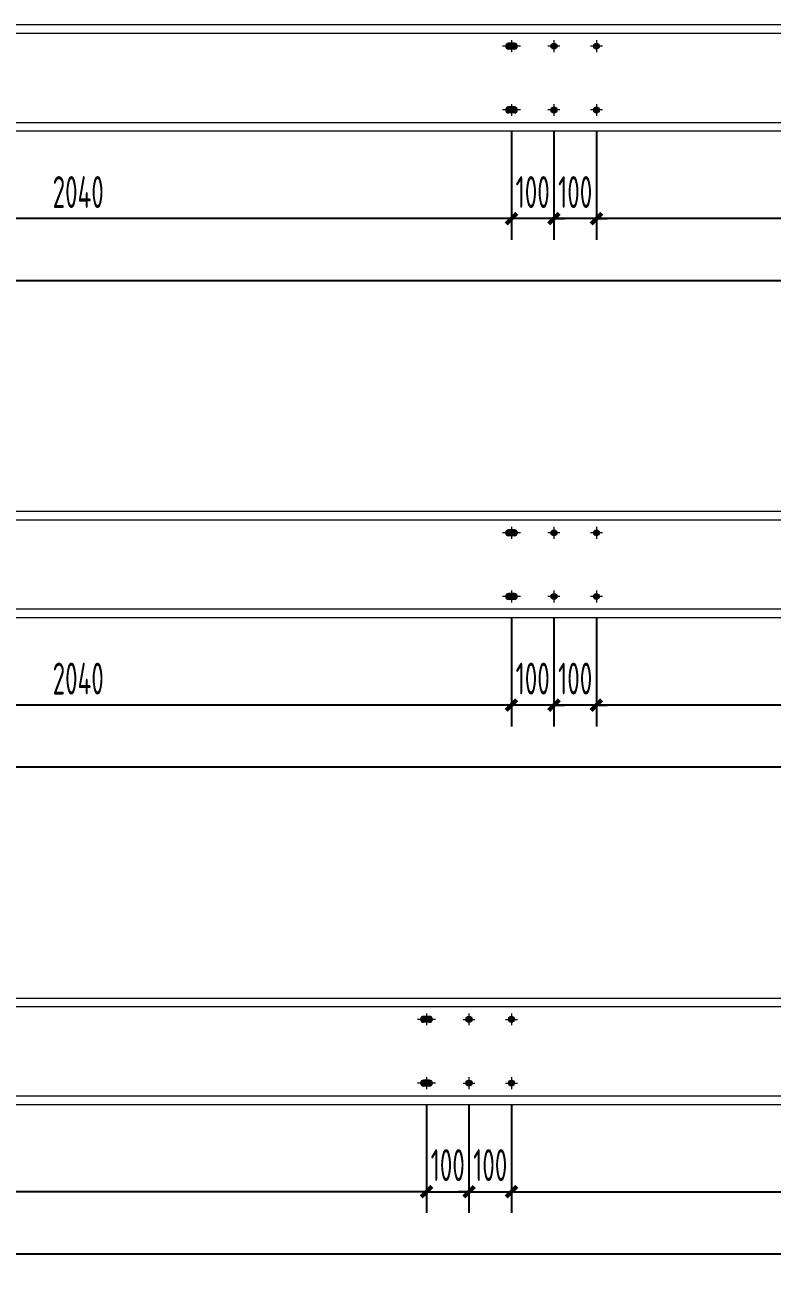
# Model space of a CAD drawing. Header units: inches. Extents: x 129725932 to 129894734, y 55771230 to 55809283.
# Drawn here: x 129811459 to 129813218, y 55780477 to 55783419 of the extents above; entities that cross this region are included whole.
import ezdxf

# ---------------------------------------------------------------- set-up
doc = ezdxf.new("R2010")
doc.units = ezdxf.units.IN
doc.header["$MEASUREMENT"] = 0
for name, color, linetype, lineweight in [('Bolt', 252, 'Continuous', 9), ('灰线', 253, 'Continuous', 5), ('绿线', 3, 'Continuous', 9), ('绿色', 3, 'Continuous', 20), ('黄线', 2, 'Continuous', 13)]:
    doc.layers.add(name, color=color, linetype=linetype, lineweight=lineweight)
doc.layers.add('DIM', color=3, linetype='Continuous')
doc.styles.add('标注', font='tssdeng.shx', dxfattribs={"width": 0.6, "bigfont": 'tssdchn.shx'})
doc.dimstyles.new('构件标注', dxfattribs={"dimtxt": 75, "dimasz": 25, "dimexe": 50, "dimexo": 50, "dimgap": 25, "dimtad": 1, "dimdec": 0, "dimzin": 0, "dimdsep": 46, "dimtxsty": '标注', "dimblk": 'ARCHTICK', "dimcen": 0, "dimclrd": 1, "dimclre": 1, "dimclrt": 7, "dimadec": 0, "dimazin": 0, "dimtfac": 1, "dimtdec": 0, "dimtix": 1, "dimtmove": 2, "dimatfit": 3, "dimldrblk": 'ARCHTICK', "dimfxl": 0, "dimtolj": 1, "dimtzin": 0, "dimlwd": -1, "dimlwe": -1, "dimarcsym": 0})

# ---------------------------------------------------------------- blocks, each defined once
blk = doc.blocks.new('_ArchTick')
at = {"color": 0, "linetype": 'ByBlock', "const_width": 0.4}
blk.add_lwpolyline([(-0.5, -0.5), (0.5, 0.5)], dxfattribs=at)
blk = doc.blocks.new('*D1030')
at = {"layer": 'Defpoints', "color": 0}
for p in [(129810564.7, 55783218.8), (129812604.7, 55783218.8), (129810564.7, 55782963.1)]:
    blk.add_point(p, dxfattribs=at)
at = {"layer": 'DIM', "color": 1}
for p, q in [((129810564.7, 55783168.8), (129810564.7, 55782913.1)), ((129812604.7, 55783168.8), (129812604.7, 55782913.1)), ((129812604.7, 55782963.1), (129810564.7, 55782963.1))]:
    blk.add_line(p, q, dxfattribs=at)
at = {"layer": 'DIM', "color": 1, "xscale": 25, "yscale": 25, "zscale": 25, "rotation": 180}
blk.add_blockref('_ArchTick', (129810564.7, 55782963.1), dxfattribs=at)
at = {"layer": 'DIM', "color": 1, "xscale": 25, "yscale": 25, "zscale": 25}
blk.add_blockref('_ArchTick', (129812604.7, 55782963.1), dxfattribs=at)
at = {"layer": 'DIM', "color": 7, "insert": (129811584.7, 55783025.6), "char_height": 75, "attachment_point": 5, "style": '标注'}
blk.add_mtext('\\A1;2040', dxfattribs=at)
blk = doc.blocks.new('*D1032')
at = {"layer": 'Defpoints', "color": 0}
for p in [(129809919.7, 55783168.8), (129817509.7, 55783168.8), (129809919.7, 55782817)]:
    blk.add_point(p, dxfattribs=at)
at = {"layer": 'DIM', "color": 1}
for p, q in [((129809919.7, 55783118.8), (129809919.7, 55782767)), ((129817509.7, 55783118.8), (129817509.7, 55782767)), ((129817509.7, 55782817), (129809919.7, 55782817))]:
    blk.add_line(p, q, dxfattribs=at)
at = {"layer": 'DIM', "color": 1, "xscale": 25, "yscale": 25, "zscale": 25, "rotation": 180}
blk.add_blockref('_ArchTick', (129809919.7, 55782817), dxfattribs=at)
at = {"layer": 'DIM', "color": 1, "xscale": 25, "yscale": 25, "zscale": 25}
blk.add_blockref('_ArchTick', (129817509.7, 55782817), dxfattribs=at)
at = {"layer": 'DIM', "color": 7, "insert": (129813714.7, 55782879.5), "char_height": 75, "attachment_point": 5, "style": '标注'}
blk.add_mtext('\\A1;7590', dxfattribs=at)
blk = doc.blocks.new('*D1038')
at = {"layer": 'Defpoints', "color": 0}
for p in [(129812604.7, 55783218.8), (129812704.7, 55783218.8), (129812604.7, 55782963.1)]:
    blk.add_point(p, dxfattribs=at)
at = {"layer": 'DIM', "color": 1}
for p, q in [((129812604.7, 55783168.8), (129812604.7, 55782913.1)), ((129812704.7, 55783168.8), (129812704.7, 55782913.1)), ((129812604.7, 55782963.1), (129812579.7, 55782963.1)), ((129812704.7, 55782963.1), (129812604.7, 55782963.1)), ((129812704.7, 55782963.1), (129812729.7, 55782963.1))]:
    blk.add_line(p, q, dxfattribs=at)
at = {"layer": 'DIM', "color": 1, "xscale": 25, "yscale": 25, "zscale": 25}
blk.add_blockref('_ArchTick', (129812604.7, 55782963.1), dxfattribs=at)
at = {"layer": 'DIM', "color": 1, "xscale": 25, "yscale": 25, "zscale": 25, "rotation": 180}
blk.add_blockref('_ArchTick', (129812704.7, 55782963.1), dxfattribs=at)
at = {"layer": 'DIM', "color": 7, "insert": (129812654.7, 55783025.6), "char_height": 75, "attachment_point": 5, "style": '标注'}
blk.add_mtext('\\A1;100', dxfattribs=at)
blk = doc.blocks.new('*D1039')
at = {"layer": 'Defpoints', "color": 0}
for p in [(129812704.7, 55783218.8), (129812804.7, 55783218.8), (129812704.7, 55782963.1)]:
    blk.add_point(p, dxfattribs=at)
at = {"layer": 'DIM', "color": 1}
for p, q in [((129812704.7, 55783168.8), (129812704.7, 55782913.1)), ((129812804.7, 55783168.8), (129812804.7, 55782913.1)), ((129812704.7, 55782963.1), (129812679.7, 55782963.1)), ((129812804.7, 55782963.1), (129812704.7, 55782963.1)), ((129812804.7, 55782963.1), (129812829.7, 55782963.1))]:
    blk.add_line(p, q, dxfattribs=at)
at = {"layer": 'DIM', "color": 1, "xscale": 25, "yscale": 25, "zscale": 25}
blk.add_blockref('_ArchTick', (129812704.7, 55782963.1), dxfattribs=at)
at = {"layer": 'DIM', "color": 1, "xscale": 25, "yscale": 25, "zscale": 25, "rotation": 180}
blk.add_blockref('_ArchTick', (129812804.7, 55782963.1), dxfattribs=at)
at = {"layer": 'DIM', "color": 7, "insert": (129812754.7, 55783025.6), "char_height": 75, "attachment_point": 5, "style": '标注'}
blk.add_mtext('\\A1;100', dxfattribs=at)
blk = doc.blocks.new('*D1040')
at = {"layer": 'Defpoints', "color": 0}
for p in [(129812804.7, 55783218.8), (129814824.7, 55783218.8), (129812804.7, 55782963.1)]:
    blk.add_point(p, dxfattribs=at)
at = {"layer": 'DIM', "color": 1}
for p, q in [((129812804.7, 55783168.8), (129812804.7, 55782913.1)), ((129814824.7, 55783168.8), (129814824.7, 55782913.1)), ((129814824.7, 55782963.1), (129812804.7, 55782963.1))]:
    blk.add_line(p, q, dxfattribs=at)
at = {"layer": 'DIM', "color": 1, "xscale": 25, "yscale": 25, "zscale": 25, "rotation": 180}
blk.add_blockref('_ArchTick', (129812804.7, 55782963.1), dxfattribs=at)
at = {"layer": 'DIM', "color": 1, "xscale": 25, "yscale": 25, "zscale": 25}
blk.add_blockref('_ArchTick', (129814824.7, 55782963.1), dxfattribs=at)
at = {"layer": 'DIM', "color": 7, "insert": (129813814.7, 55783025.6), "char_height": 75, "attachment_point": 5, "style": '标注'}
blk.add_mtext('\\A1;2020', dxfattribs=at)
blk = doc.blocks.new('*D1050')
at = {"layer": 'Defpoints', "color": 0}
for p in [(129809919.7, 55780878.5), (129817989.7, 55780878.5), (129817989.7, 55780526.8)]:
    blk.add_point(p, dxfattribs=at)
at = {"layer": 'DIM', "color": 1}
for p, q in [((129809919.7, 55780828.5), (129809919.7, 55780476.8)), ((129817989.7, 55780828.5), (129817989.7, 55780476.8)), ((129809919.7, 55780526.8), (129817989.7, 55780526.8))]:
    blk.add_line(p, q, dxfattribs=at)
at = {"layer": 'DIM', "color": 1, "xscale": 25, "yscale": 25, "zscale": 25, "rotation": 180}
blk.add_blockref('_ArchTick', (129809919.7, 55780526.8), dxfattribs=at)
at = {"layer": 'DIM', "color": 1, "xscale": 25, "yscale": 25, "zscale": 25}
blk.add_blockref('_ArchTick', (129817989.7, 55780526.8), dxfattribs=at)
at = {"layer": 'DIM', "color": 7, "insert": (129813954.7, 55780589.3), "char_height": 75, "attachment_point": 5, "style": '标注'}
blk.add_mtext('\\A1;8070', dxfattribs=at)
blk = doc.blocks.new('*D1054')
at = {"layer": 'Defpoints', "color": 0}
for p in [(129812404.7, 55780928.5), (129812504.7, 55780928.5), (129812504.7, 55780672.9)]:
    blk.add_point(p, dxfattribs=at)
at = {"layer": 'DIM', "color": 1}
for p, q in [((129812404.7, 55780878.5), (129812404.7, 55780622.9)), ((129812504.7, 55780878.5), (129812504.7, 55780622.9)), ((129812404.7, 55780672.9), (129812379.7, 55780672.9)), ((129812404.7, 55780672.9), (129812504.7, 55780672.9)), ((129812504.7, 55780672.9), (129812529.7, 55780672.9))]:
    blk.add_line(p, q, dxfattribs=at)
at = {"layer": 'DIM', "color": 1, "xscale": 25, "yscale": 25, "zscale": 25}
blk.add_blockref('_ArchTick', (129812404.7, 55780672.9), dxfattribs=at)
at = {"layer": 'DIM', "color": 1, "xscale": 25, "yscale": 25, "zscale": 25, "rotation": 180}
blk.add_blockref('_ArchTick', (129812504.7, 55780672.9), dxfattribs=at)
at = {"layer": 'DIM', "color": 7, "insert": (129812454.7, 55780735.4), "char_height": 75, "attachment_point": 5, "style": '标注'}
blk.add_mtext('\\A1;100', dxfattribs=at)
blk = doc.blocks.new('*D1055')
at = {"layer": 'Defpoints', "color": 0}
for p in [(129812504.7, 55780928.5), (129812604.7, 55780928.5), (129812604.7, 55780672.9)]:
    blk.add_point(p, dxfattribs=at)
at = {"layer": 'DIM', "color": 1}
for p, q in [((129812504.7, 55780878.5), (129812504.7, 55780622.9)), ((129812604.7, 55780878.5), (129812604.7, 55780622.9)), ((129812504.7, 55780672.9), (129812479.7, 55780672.9)), ((129812504.7, 55780672.9), (129812604.7, 55780672.9)), ((129812604.7, 55780672.9), (129812629.7, 55780672.9))]:
    blk.add_line(p, q, dxfattribs=at)
at = {"layer": 'DIM', "color": 1, "xscale": 25, "yscale": 25, "zscale": 25}
blk.add_blockref('_ArchTick', (129812504.7, 55780672.9), dxfattribs=at)
at = {"layer": 'DIM', "color": 1, "xscale": 25, "yscale": 25, "zscale": 25, "rotation": 180}
blk.add_blockref('_ArchTick', (129812604.7, 55780672.9), dxfattribs=at)
at = {"layer": 'DIM', "color": 7, "insert": (129812554.7, 55780735.4), "char_height": 75, "attachment_point": 5, "style": '标注'}
blk.add_mtext('\\A1;100', dxfattribs=at)
blk = doc.blocks.new('*D1058')
at = {"layer": 'Defpoints', "color": 0}
for p in [(129812604.7, 55780928.5), (129815224.7, 55780928.5), (129815224.7, 55780672.9)]:
    blk.add_point(p, dxfattribs=at)
at = {"layer": 'DIM', "color": 1}
for p, q in [((129812604.7, 55780878.5), (129812604.7, 55780622.9)), ((129815224.7, 55780878.5), (129815224.7, 55780622.9)), ((129812604.7, 55780672.9), (129815224.7, 55780672.9))]:
    blk.add_line(p, q, dxfattribs=at)
at = {"layer": 'DIM', "color": 1, "xscale": 25, "yscale": 25, "zscale": 25, "rotation": 180}
blk.add_blockref('_ArchTick', (129812604.7, 55780672.9), dxfattribs=at)
at = {"layer": 'DIM', "color": 1, "xscale": 25, "yscale": 25, "zscale": 25}
blk.add_blockref('_ArchTick', (129815224.7, 55780672.9), dxfattribs=at)
at = {"layer": 'DIM', "color": 7, "insert": (129813914.7, 55780735.4), "char_height": 75, "attachment_point": 5, "style": '标注'}
blk.add_mtext('\\A1;2620', dxfattribs=at)
blk = doc.blocks.new('*D1062')
at = {"layer": 'Defpoints', "color": 0}
for p in [(129810054.7, 55780928.5), (129812404.7, 55780928.5), (129810054.7, 55780672.9)]:
    blk.add_point(p, dxfattribs=at)
at = {"layer": 'DIM', "color": 1}
for p, q in [((129810054.7, 55780878.5), (129810054.7, 55780622.9)), ((129812404.7, 55780878.5), (129812404.7, 55780622.9)), ((129812404.7, 55780672.9), (129810054.7, 55780672.9))]:
    blk.add_line(p, q, dxfattribs=at)
at = {"layer": 'DIM', "color": 1, "xscale": 25, "yscale": 25, "zscale": 25, "rotation": 180}
blk.add_blockref('_ArchTick', (129810054.7, 55780672.9), dxfattribs=at)
at = {"layer": 'DIM', "color": 1, "xscale": 25, "yscale": 25, "zscale": 25}
blk.add_blockref('_ArchTick', (129812404.7, 55780672.9), dxfattribs=at)
at = {"layer": 'DIM', "color": 7, "insert": (129811229.7, 55780735.4), "char_height": 75, "attachment_point": 5, "style": '标注'}
blk.add_mtext('\\A1;2350', dxfattribs=at)
blk = doc.blocks.new('*D1097')
at = {"layer": 'Defpoints', "color": 0}
for p in [(129810564.7, 55782073.6), (129812604.7, 55782073.6), (129810564.7, 55781818)]:
    blk.add_point(p, dxfattribs=at)
at = {"layer": 'DIM', "color": 1}
for p, q in [((129810564.7, 55782023.6), (129810564.7, 55781768)), ((129812604.7, 55782023.6), (129812604.7, 55781768)), ((129812604.7, 55781818), (129810564.7, 55781818))]:
    blk.add_line(p, q, dxfattribs=at)
at = {"layer": 'DIM', "color": 1, "xscale": 25, "yscale": 25, "zscale": 25, "rotation": 180}
blk.add_blockref('_ArchTick', (129810564.7, 55781818), dxfattribs=at)
at = {"layer": 'DIM', "color": 1, "xscale": 25, "yscale": 25, "zscale": 25}
blk.add_blockref('_ArchTick', (129812604.7, 55781818), dxfattribs=at)
at = {"layer": 'DIM', "color": 7, "insert": (129811584.7, 55781880.5), "char_height": 75, "attachment_point": 5, "style": '标注'}
blk.add_mtext('\\A1;2040', dxfattribs=at)
blk = doc.blocks.new('*D1099')
at = {"layer": 'Defpoints', "color": 0}
for p in [(129809919.7, 55782023.7), (129817609.7, 55782023.7), (129809919.7, 55781671.9)]:
    blk.add_point(p, dxfattribs=at)
at = {"layer": 'DIM', "color": 1}
for p, q in [((129809919.7, 55781973.7), (129809919.7, 55781621.9)), ((129817609.7, 55781973.7), (129817609.7, 55781621.9)), ((129817609.7, 55781671.9), (129809919.7, 55781671.9))]:
    blk.add_line(p, q, dxfattribs=at)
at = {"layer": 'DIM', "color": 1, "xscale": 25, "yscale": 25, "zscale": 25, "rotation": 180}
blk.add_blockref('_ArchTick', (129809919.7, 55781671.9), dxfattribs=at)
at = {"layer": 'DIM', "color": 1, "xscale": 25, "yscale": 25, "zscale": 25}
blk.add_blockref('_ArchTick', (129817609.7, 55781671.9), dxfattribs=at)
at = {"layer": 'DIM', "color": 7, "insert": (129813764.7, 55781734.4), "char_height": 75, "attachment_point": 5, "style": '标注'}
blk.add_mtext('\\A1;7690', dxfattribs=at)
blk = doc.blocks.new('*D1105')
at = {"layer": 'Defpoints', "color": 0}
for p in [(129812604.7, 55782073.7), (129812704.7, 55782073.7), (129812604.7, 55781818)]:
    blk.add_point(p, dxfattribs=at)
at = {"layer": 'DIM', "color": 1}
for p, q in [((129812604.7, 55782023.7), (129812604.7, 55781768)), ((129812704.7, 55782023.7), (129812704.7, 55781768)), ((129812604.7, 55781818), (129812579.7, 55781818)), ((129812704.7, 55781818), (129812604.7, 55781818)), ((129812704.7, 55781818), (129812729.7, 55781818))]:
    blk.add_line(p, q, dxfattribs=at)
at = {"layer": 'DIM', "color": 1, "xscale": 25, "yscale": 25, "zscale": 25}
blk.add_blockref('_ArchTick', (129812604.7, 55781818), dxfattribs=at)
at = {"layer": 'DIM', "color": 1, "xscale": 25, "yscale": 25, "zscale": 25, "rotation": 180}
blk.add_blockref('_ArchTick', (129812704.7, 55781818), dxfattribs=at)
at = {"layer": 'DIM', "color": 7, "insert": (129812654.7, 55781880.5), "char_height": 75, "attachment_point": 5, "style": '标注'}
blk.add_mtext('\\A1;100', dxfattribs=at)
blk = doc.blocks.new('*D1106')
at = {"layer": 'Defpoints', "color": 0}
for p in [(129812704.7, 55782073.7), (129812804.7, 55782073.7), (129812704.7, 55781818)]:
    blk.add_point(p, dxfattribs=at)
at = {"layer": 'DIM', "color": 1}
for p, q in [((129812704.7, 55782023.7), (129812704.7, 55781768)), ((129812804.7, 55782023.7), (129812804.7, 55781768)), ((129812704.7, 55781818), (129812679.7, 55781818)), ((129812804.7, 55781818), (129812704.7, 55781818)), ((129812804.7, 55781818), (129812829.7, 55781818))]:
    blk.add_line(p, q, dxfattribs=at)
at = {"layer": 'DIM', "color": 1, "xscale": 25, "yscale": 25, "zscale": 25}
blk.add_blockref('_ArchTick', (129812704.7, 55781818), dxfattribs=at)
at = {"layer": 'DIM', "color": 1, "xscale": 25, "yscale": 25, "zscale": 25, "rotation": 180}
blk.add_blockref('_ArchTick', (129812804.7, 55781818), dxfattribs=at)
at = {"layer": 'DIM', "color": 7, "insert": (129812754.7, 55781880.5), "char_height": 75, "attachment_point": 5, "style": '标注'}
blk.add_mtext('\\A1;100', dxfattribs=at)
blk = doc.blocks.new('*D1107')
at = {"layer": 'Defpoints', "color": 0}
for p in [(129812804.7, 55782073.7), (129814824.7, 55782073.7), (129812804.7, 55781818)]:
    blk.add_point(p, dxfattribs=at)
at = {"layer": 'DIM', "color": 1}
for p, q in [((129812804.7, 55782023.7), (129812804.7, 55781768)), ((129814824.7, 55782023.7), (129814824.7, 55781768)), ((129814824.7, 55781818), (129812804.7, 55781818))]:
    blk.add_line(p, q, dxfattribs=at)
at = {"layer": 'DIM', "color": 1, "xscale": 25, "yscale": 25, "zscale": 25, "rotation": 180}
blk.add_blockref('_ArchTick', (129812804.7, 55781818), dxfattribs=at)
at = {"layer": 'DIM', "color": 1, "xscale": 25, "yscale": 25, "zscale": 25}
blk.add_blockref('_ArchTick', (129814824.7, 55781818), dxfattribs=at)
at = {"layer": 'DIM', "color": 7, "insert": (129813814.7, 55781880.5), "char_height": 75, "attachment_point": 5, "style": '标注'}
blk.add_mtext('\\A1;2020', dxfattribs=at)

msp = doc.modelspace()

# ---------------------------------------------------------------- hatches: boundary and pattern name
at = {"layer": '绿线'}
h = msp.add_hatch(color=256, dxfattribs=at)
h.paths.add_polyline_path([(129812604.7, 55783375.8), (129812611.7, 55783375.8, -0.414214), (129812618.7, 55783368.8), (129812604.7, 55783368.8)])
h.paths.add_polyline_path([(129812597.7, 55783375.8), (129812604.7, 55783375.8), (129812604.7, 55783368.8), (129812590.7, 55783368.8, -0.414214)])
h.paths.add_polyline_path([(129812590.7, 55783368.8), (129812604.7, 55783368.8), (129812604.7, 55783361.8), (129812597.7, 55783361.8, -0.414214)])
h.paths.add_polyline_path([(129812604.7, 55783368.8), (129812618.7, 55783368.8, -0.414214), (129812611.7, 55783361.8), (129812604.7, 55783361.8)])
h = msp.add_hatch(color=256, dxfattribs=at)
h.paths.add_polyline_path([(129812604.7, 55783225.8), (129812611.7, 55783225.8, -0.414214), (129812618.7, 55783218.8), (129812604.7, 55783218.8)])
h.paths.add_polyline_path([(129812597.7, 55783225.8), (129812604.7, 55783225.8), (129812604.7, 55783218.8), (129812590.7, 55783218.8, -0.414214)])
h.paths.add_polyline_path([(129812590.7, 55783218.8), (129812604.7, 55783218.8), (129812604.7, 55783211.8), (129812597.7, 55783211.8, -0.414214)])
h.paths.add_polyline_path([(129812604.7, 55783218.8), (129812618.7, 55783218.8, -0.414214), (129812611.7, 55783211.8), (129812604.7, 55783211.8)])
h = msp.add_hatch(color=256, dxfattribs=at)
h.paths.add_polyline_path([(129812604.7, 55782230.7), (129812611.7, 55782230.7, -0.414214), (129812618.7, 55782223.7), (129812604.7, 55782223.7)])
h.paths.add_polyline_path([(129812597.7, 55782230.7), (129812604.7, 55782230.7), (129812604.7, 55782223.7), (129812590.7, 55782223.7, -0.414214)])
h.paths.add_polyline_path([(129812590.7, 55782223.7), (129812604.7, 55782223.7), (129812604.7, 55782216.7), (129812597.7, 55782216.7, -0.414214)])
h.paths.add_polyline_path([(129812604.7, 55782223.7), (129812618.7, 55782223.7, -0.414214), (129812611.7, 55782216.7), (129812604.7, 55782216.7)])
h = msp.add_hatch(color=256, dxfattribs=at)
h.paths.add_polyline_path([(129812604.7, 55782080.7), (129812611.7, 55782080.7, -0.414214), (129812618.7, 55782073.6), (129812604.7, 55782073.6)])
h.paths.add_polyline_path([(129812597.7, 55782080.7), (129812604.7, 55782080.7), (129812604.7, 55782073.6), (129812590.7, 55782073.6, -0.414214)])
h.paths.add_polyline_path([(129812590.7, 55782073.6), (129812604.7, 55782073.6), (129812604.7, 55782066.7), (129812597.7, 55782066.7, -0.414214)])
h.paths.add_polyline_path([(129812604.7, 55782073.6), (129812618.7, 55782073.6, -0.414214), (129812611.7, 55782066.7), (129812604.7, 55782066.7)])
h = msp.add_hatch(color=256, dxfattribs=at)
h.paths.add_polyline_path([(129812404.7, 55781085.5), (129812411.7, 55781085.5, -0.414214), (129812418.7, 55781078.5), (129812404.7, 55781078.5)])
h.paths.add_polyline_path([(129812397.7, 55781085.5), (129812404.7, 55781085.5), (129812404.7, 55781078.5), (129812390.7, 55781078.5, -0.414214)])
h.paths.add_polyline_path([(129812390.7, 55781078.5), (129812404.7, 55781078.5), (129812404.7, 55781071.5), (129812397.7, 55781071.5, -0.414214)])
h.paths.add_polyline_path([(129812404.7, 55781078.5), (129812418.7, 55781078.5, -0.414214), (129812411.7, 55781071.5), (129812404.7, 55781071.5)])
h = msp.add_hatch(color=256, dxfattribs=at)
h.paths.add_polyline_path([(129812404.7, 55780935.5), (129812411.7, 55780935.5, -0.414214), (129812418.7, 55780928.5), (129812404.7, 55780928.5)])
h.paths.add_polyline_path([(129812397.7, 55780935.5), (129812404.7, 55780935.5), (129812404.7, 55780928.5), (129812390.7, 55780928.5, -0.414214)])
h.paths.add_polyline_path([(129812390.7, 55780928.5), (129812404.7, 55780928.5), (129812404.7, 55780921.5), (129812397.7, 55780921.5, -0.414214)])
h.paths.add_polyline_path([(129812404.7, 55780928.5), (129812418.7, 55780928.5, -0.414214), (129812411.7, 55780921.5), (129812404.7, 55780921.5)])
at = {"layer": '绿色'}
h = msp.add_hatch(color=256, dxfattribs=at)
h.dxf.hatch_style = 1
edge = h.paths.add_edge_path()
edge.add_arc((129812704.7, 55783368.8), 7, 180, 540, ccw=False)
h = msp.add_hatch(color=256, dxfattribs=at)
h.dxf.hatch_style = 1
edge = h.paths.add_edge_path()
edge.add_arc((129812804.7, 55783368.8), 7, 180, 540, ccw=False)
h = msp.add_hatch(color=256, dxfattribs=at)
h.dxf.hatch_style = 1
edge = h.paths.add_edge_path()
edge.add_arc((129812704.7, 55783218.8), 7, 180, 540, ccw=False)
h = msp.add_hatch(color=256, dxfattribs=at)
h.dxf.hatch_style = 1
edge = h.paths.add_edge_path()
edge.add_arc((129812804.7, 55783218.8), 7, 180, 540, ccw=False)
h = msp.add_hatch(color=256, dxfattribs=at)
h.dxf.hatch_style = 1
edge = h.paths.add_edge_path()
edge.add_arc((129812704.7, 55782223.7), 7, 180, 540, ccw=False)
h = msp.add_hatch(color=256, dxfattribs=at)
h.dxf.hatch_style = 1
edge = h.paths.add_edge_path()
edge.add_arc((129812804.7, 55782223.7), 7, 180, 540, ccw=False)
h = msp.add_hatch(color=256, dxfattribs=at)
h.dxf.hatch_style = 1
edge = h.paths.add_edge_path()
edge.add_arc((129812704.7, 55782073.6), 7, 180, 540, ccw=False)
h = msp.add_hatch(color=256, dxfattribs=at)
h.dxf.hatch_style = 1
edge = h.paths.add_edge_path()
edge.add_arc((129812804.7, 55782073.6), 7, 180, 540, ccw=False)
h = msp.add_hatch(color=256, dxfattribs=at)
h.dxf.hatch_style = 1
edge = h.paths.add_edge_path()
edge.add_arc((129812504.7, 55781078.5), 7, 0, 360)
h = msp.add_hatch(color=256, dxfattribs=at)
h.dxf.hatch_style = 1
edge = h.paths.add_edge_path()
edge.add_arc((129812604.7, 55781078.5), 7, 0, 360)
h = msp.add_hatch(color=256, dxfattribs=at)
h.dxf.hatch_style = 1
edge = h.paths.add_edge_path()
edge.add_arc((129812504.7, 55780928.5), 7, 0, 360)
h = msp.add_hatch(color=256, dxfattribs=at)
h.dxf.hatch_style = 1
edge = h.paths.add_edge_path()
edge.add_arc((129812604.7, 55780928.5), 7, 0, 360)

# ---------------------------------------------------------------- linework, layer by layer
at = {"layer": 'Bolt'}
for p, q in [((129812611.7, 55783375.8), (129812597.7, 55783375.8)), ((129812604.7, 55783382.8), (129812604.7, 55783354.8)), ((129812604.7, 55783382.8), (129812604.7, 55783354.8)), ((129812704.7, 55783382.8), (129812704.7, 55783354.8)), ((129812804.7, 55783382.8), (129812804.7, 55783354.8)), ((129812625.7, 55783368.8), (129812583.7, 55783368.8)), ((129812618.7, 55783368.8), (129812590.7, 55783368.8)), ((129812611.7, 55783361.8), (129812597.7, 55783361.8)), ((129812718.7, 55783368.8), (129812690.7, 55783368.8)), ((129812818.7, 55783368.8), (129812790.7, 55783368.8)), ((129812604.7, 55783232.8), (129812604.7, 55783204.8)), ((129812604.7, 55783232.8), (129812604.7, 55783204.8)), ((129812704.7, 55783232.8), (129812704.7, 55783204.8)), ((129812804.7, 55783232.8), (129812804.7, 55783204.8)), ((129812625.7, 55783218.8), (129812583.7, 55783218.8)), ((129812618.7, 55783218.8), (129812590.7, 55783218.8)), ((129812611.7, 55783225.8), (129812597.7, 55783225.8)), ((129812611.7, 55783211.8), (129812597.7, 55783211.8)), ((129812718.7, 55783218.8), (129812690.7, 55783218.8)), ((129812818.7, 55783218.8), (129812790.7, 55783218.8)), ((129812611.7, 55782230.7), (129812597.7, 55782230.7)), ((129812604.7, 55782237.7), (129812604.7, 55782209.7)), ((129812604.7, 55782237.7), (129812604.7, 55782209.7)), ((129812704.7, 55782237.7), (129812704.7, 55782209.7)), ((129812804.7, 55782237.7), (129812804.7, 55782209.7)), ((129812625.7, 55782223.7), (129812583.7, 55782223.7)), ((129812618.7, 55782223.7), (129812590.7, 55782223.7)), ((129812611.7, 55782216.7), (129812597.7, 55782216.7)), ((129812718.7, 55782223.7), (129812690.7, 55782223.7)), ((129812818.7, 55782223.7), (129812790.7, 55782223.7)), ((129812604.7, 55782087.7), (129812604.7, 55782059.7)), ((129812604.7, 55782087.7), (129812604.7, 55782059.7)), ((129812704.7, 55782087.7), (129812704.7, 55782059.7)), ((129812804.7, 55782087.7), (129812804.7, 55782059.7)), ((129812625.7, 55782073.6), (129812583.7, 55782073.6)), ((129812618.7, 55782073.6), (129812590.7, 55782073.6)), ((129812611.7, 55782080.7), (129812597.7, 55782080.7)), ((129812611.7, 55782066.7), (129812597.7, 55782066.7)), ((129812718.7, 55782073.6), (129812690.7, 55782073.6)), ((129812818.7, 55782073.6), (129812790.7, 55782073.6)), ((129812411.7, 55781085.5), (129812397.7, 55781085.5)), ((129812404.7, 55781092.5), (129812404.7, 55781064.5)), ((129812404.7, 55781092.5), (129812404.7, 55781064.5)), ((129812504.7, 55781092.5), (129812504.7, 55781064.5)), ((129812604.7, 55781092.5), (129812604.7, 55781064.5)), ((129812425.7, 55781078.5), (129812383.7, 55781078.5)), ((129812418.7, 55781078.5), (129812390.7, 55781078.5)), ((129812411.7, 55781071.5), (129812397.7, 55781071.5)), ((129812490.7, 55781078.5), (129812518.7, 55781078.5)), ((129812590.7, 55781078.5), (129812618.7, 55781078.5)), ((129812411.7, 55780935.5), (129812397.7, 55780935.5)), ((129812404.7, 55780942.5), (129812404.7, 55780914.5)), ((129812404.7, 55780942.5), (129812404.7, 55780914.5)), ((129812504.7, 55780942.5), (129812504.7, 55780914.5)), ((129812604.7, 55780942.5), (129812604.7, 55780914.5)), ((129812425.7, 55780928.5), (129812383.7, 55780928.5)), ((129812418.7, 55780928.5), (129812390.7, 55780928.5)), ((129812411.7, 55780921.5), (129812397.7, 55780921.5)), ((129812490.7, 55780928.5), (129812518.7, 55780928.5)), ((129812590.7, 55780928.5), (129812618.7, 55780928.5))]:
    msp.add_line(p, q, dxfattribs=at)
for centre in [(129812604.7, 55783368.8), (129812704.7, 55783368.8), (129812804.7, 55783368.8), (129812604.7, 55783218.8), (129812704.7, 55783218.8), (129812804.7, 55783218.8), (129812604.7, 55782223.7), (129812704.7, 55782223.7), (129812804.7, 55782223.7), (129812604.7, 55782073.6), (129812704.7, 55782073.6), (129812804.7, 55782073.6), (129812404.7, 55781078.5), (129812504.7, 55781078.5), (129812604.7, 55781078.5), (129812404.7, 55780928.5), (129812504.7, 55780928.5), (129812604.7, 55780928.5)]:
    msp.add_circle(centre, 7, dxfattribs=at)
for centre, start, end in [((129812597.7, 55783368.8), 90, 270), ((129812611.7, 55783368.8), 270, 90), ((129812597.7, 55783218.8), 90, 270), ((129812611.7, 55783218.8), 270, 90), ((129812597.7, 55782223.7), 90, 270), ((129812611.7, 55782223.7), 270, 90), ((129812597.7, 55782073.6), 90, 270), ((129812611.7, 55782073.6), 270, 90), ((129812397.7, 55781078.5), 90, 270), ((129812411.7, 55781078.5), 270, 90), ((129812397.7, 55780928.5), 90, 270), ((129812411.7, 55780928.5), 270, 90)]:
    msp.add_arc(centre, 7, start, end, dxfattribs=at)
at = {"layer": '灰线'}
for p, q in [((129817509.7, 55783398.8), (129809919.7, 55783398.8)), ((129817509.7, 55783188.8), (129809919.7, 55783188.8)), ((129817609.7, 55782253.7), (129809919.7, 55782253.7)), ((129817609.7, 55782043.7), (129809919.7, 55782043.7)), ((129809919.7, 55781108.5), (129817989.7, 55781108.5)), ((129809919.7, 55780898.5), (129817989.7, 55780898.5))]:
    msp.add_line(p, q, dxfattribs=at)
at = {"layer": '黄线'}
for p, q in [((129817509.7, 55783418.8), (129809919.7, 55783418.8)), ((129817509.7, 55783168.8), (129809919.7, 55783168.8)), ((129817609.7, 55782273.7), (129809919.7, 55782273.7)), ((129817609.7, 55782023.7), (129809919.7, 55782023.7)), ((129809919.7, 55781128.5), (129817989.7, 55781128.5)), ((129809919.7, 55780878.5), (129817989.7, 55780878.5))]:
    msp.add_line(p, q, dxfattribs=at)

# ---------------------------------------------------------------- dimensions: what is measured, and where the dimension line sits
at = {"layer": 'DIM'}
for base, p1, p2, angle, picture, middle in [((129810564.7, 55782963.1), (129812604.7, 55783218.8), (129810564.7, 55783218.8), 180, '*D1030', (129811584.7, 55783025.6)), ((129812604.7, 55782963.1), (129812704.7, 55783218.8), (129812604.7, 55783218.8), 180, '*D1038', (129812654.7, 55783025.6)), ((129812704.7, 55782963.1), (129812804.7, 55783218.8), (129812704.7, 55783218.8), 180, '*D1039', (129812754.7, 55783025.6)), ((129812804.7, 55782963.1), (129814824.7, 55783218.8), (129812804.7, 55783218.8), 180, '*D1040', (129813814.7, 55783025.6)), ((129809919.7, 55782817), (129817509.7, 55783168.8), (129809919.7, 55783168.8), 180, '*D1032', (129813714.7, 55782879.5)), ((129810564.7, 55781818), (129812604.7, 55782073.6), (129810564.7, 55782073.6), 180, '*D1097', (129811584.7, 55781880.5)), ((129812604.7, 55781818), (129812704.7, 55782073.6), (129812604.7, 55782073.6), 180, '*D1105', (129812654.7, 55781880.5)), ((129812704.7, 55781818), (129812804.7, 55782073.6), (129812704.7, 55782073.6), 180, '*D1106', (129812754.7, 55781880.5)), ((129812804.7, 55781818), (129814824.7, 55782073.6), (129812804.7, 55782073.6), 180, '*D1107', (129813814.7, 55781880.5)), ((129809919.7, 55781671.9), (129817609.7, 55782023.7), (129809919.7, 55782023.7), 180, '*D1099', (129813764.7, 55781734.4)), ((129810054.7, 55780672.9), (129812404.7, 55780928.5), (129810054.7, 55780928.5), 180, '*D1062', (129811229.7, 55780735.4)), ((129812504.7, 55780672.9), (129812404.7, 55780928.5), (129812504.7, 55780928.5), 0, '*D1054', (129812454.7, 55780735.4)), ((129812604.7, 55780672.9), (129812504.7, 55780928.5), (129812604.7, 55780928.5), 0, '*D1055', (129812554.7, 55780735.4)), ((129815224.7, 55780672.9), (129812604.7, 55780928.5), (129815224.7, 55780928.5), 0, '*D1058', (129813914.7, 55780735.4)), ((129817989.7, 55780526.8), (129809919.7, 55780878.5), (129817989.7, 55780878.5), 0, '*D1050', (129813954.7, 55780589.3))]:
    dim = msp.add_linear_dim(base=base, p1=p1, p2=p2, angle=angle, dimstyle='构件标注', dxfattribs=at)
    dim.commit()
    dim.dimension.update_dxf_attribs({"geometry": picture, "text_midpoint": middle})

doc.saveas('drawing.dxf')
